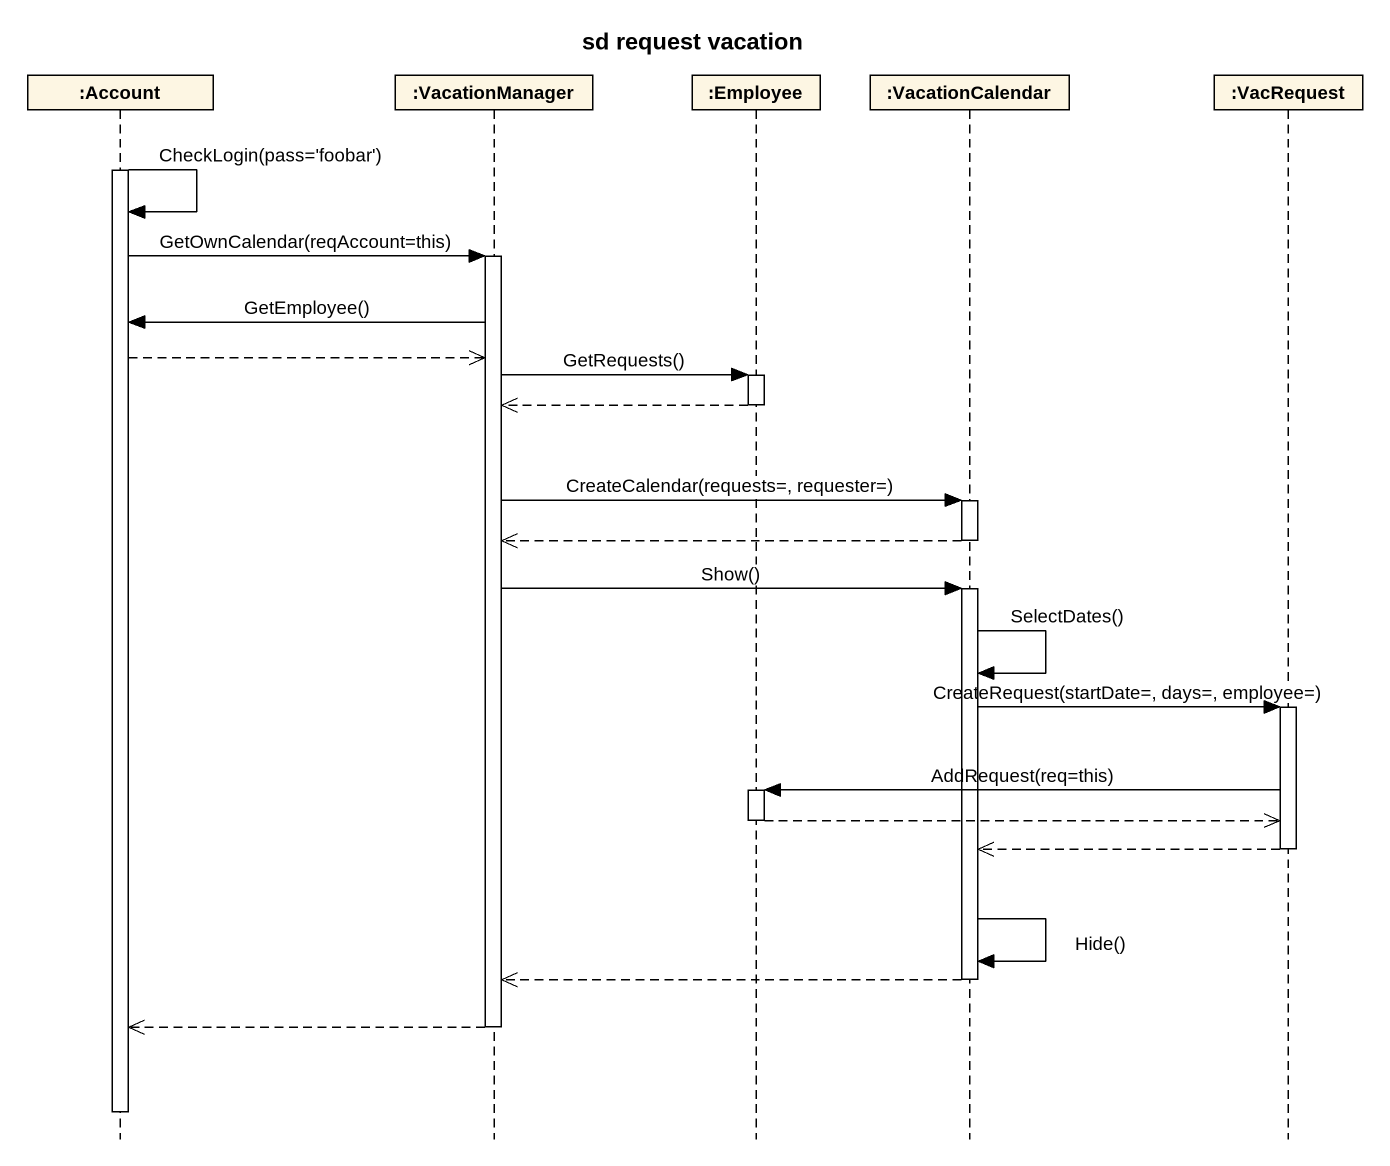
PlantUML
@startuml
title sd request vacation
hide footbox
participant ":Account" as Account
participant ":VacationManager" as VacationManager
participant ":Employee" as Employee
participant ":VacationCalendar" as VacationCalendar
participant ":VacRequest" as VacRequest

activate Account
Account -> Account : CheckLogin(pass='foobar')
Account -> VacationManager : GetOwnCalendar(reqAccount=this)
activate VacationManager
VacationManager -> Account : GetEmployee()
Account -->> VacationManager
VacationManager -> Employee : GetRequests()
activate Employee
Employee -->> VacationManager
deactivate Employee
VacationManager -> VacationCalendar : CreateCalendar(requests=, requester=)
activate VacationCalendar
VacationCalendar -->> VacationManager
deactivate VacationCalendar
VacationManager -> VacationCalendar : Show()
activate VacationCalendar
VacationCalendar -> VacationCalendar : SelectDates()
VacationCalendar -> VacRequest : CreateRequest(startDate=, days=, employee=)
activate VacRequest
VacRequest -> Employee : AddRequest(req=this)
activate Employee
Employee -->> VacRequest
deactivate Employee
VacRequest -->> VacationCalendar
deactivate VacRequest
VacationCalendar -> VacationCalendar : Hide()
VacationCalendar -->> VacationManager
deactivate VacationCalendar
VacationManager -->> Account
deactivate VacationManager
deactivate Account
@enduml
